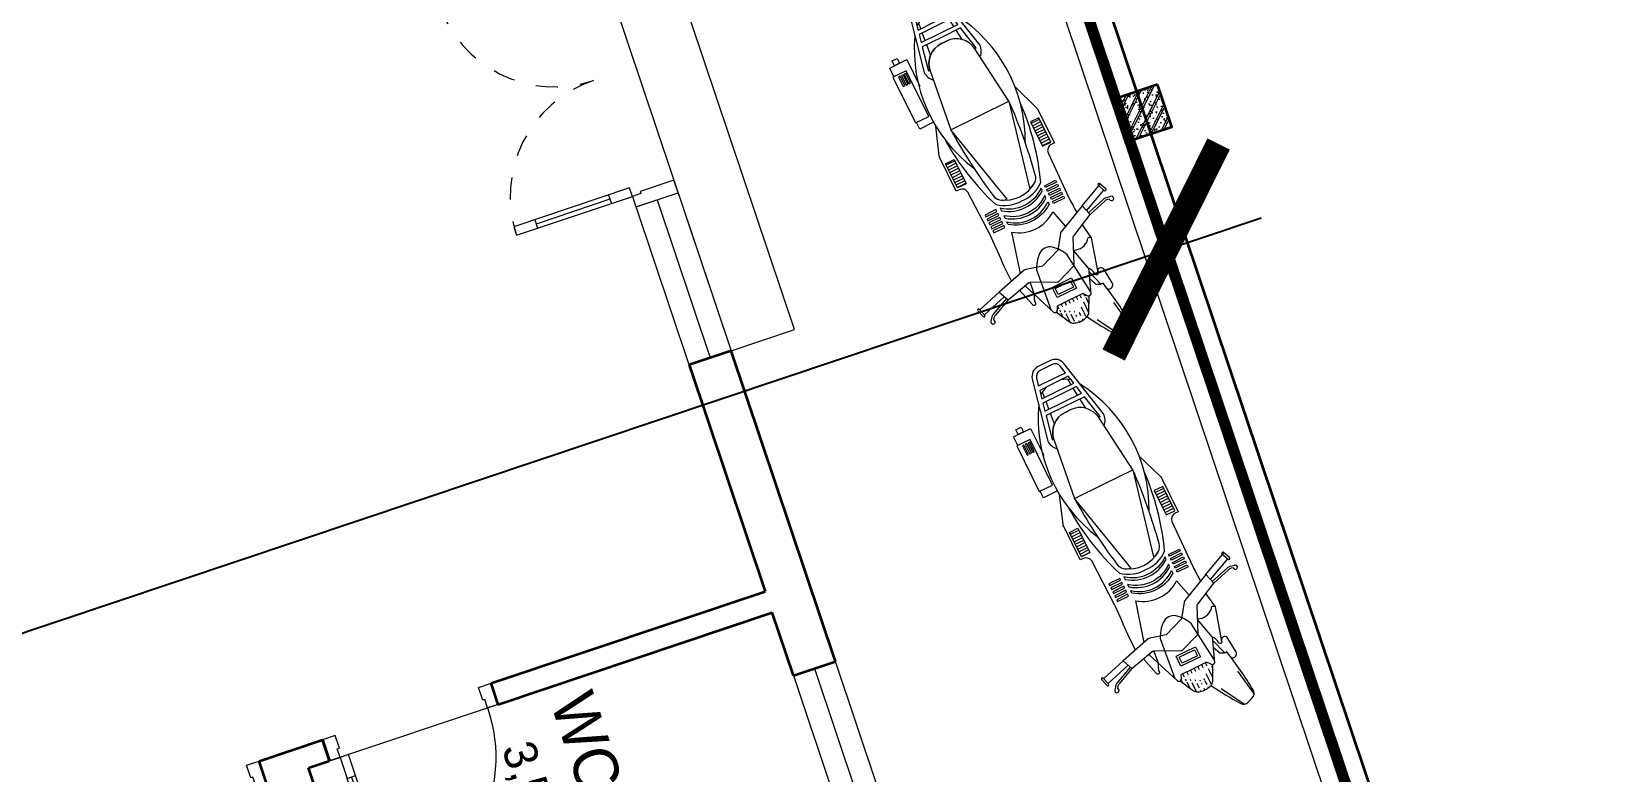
# Model space of a CAD drawing. Header units: metres. Extents: x 568336 to 569219, y 2065964 to 2066430.
# Drawn here: x 568500.67 to 568507.7, y 2066183.18 to 2066186.52 of the extents above; entities that cross this region are included whole.
import ezdxf

# ---------------------------------------------------------------- set-up
doc = ezdxf.new("R2010")
doc.units = ezdxf.units.M
for name, pattern in [('$AUDIT_BAD_LTYPE2', [0]), ('CENTER', [2, 1.25, -0.25, 0.25, -0.25]), ('HIDDEN', [0.375, 0.25, -0.125])]:
    doc.linetypes.add(name, pattern=pattern)
doc.layers.get('0').update_dxf_attribs({"linetype": 'CONTINUOUS'})
doc.layers.get('DEFPOINTS').update_dxf_attribs({"linetype": 'CONTINUOUS'})
for name, color, linetype, lineweight in [('-CENTER', 143, 'CENTER', 13), ('-CONCRETE', 1, 'CONTINUOUS', 35), ('-DIM', 9, 'CONTINUOUS', 13), ('-DOOR', 137, 'CONTINUOUS', 9), ('-FURNITURE', 46, 'CONTINUOUS', 9), ('-HATCH', 8, 'CONTINUOUS', 5), ('-LINE1', 7, 'CONTINUOUS', 18), ('-STEEL1', 1, 'CONTINUOUS', 35), ('-TEXT', 7, 'CONTINUOUS', 15), ('-WALL', 4, 'CONTINUOUS', 35), ('TEXT25', 2, 'CONTINUOUS', 13)]:
    doc.layers.add(name, color=color, linetype=linetype, lineweight=lineweight)
doc.layers.add('-RANH GIOI LO DAT', color=12, linetype='CONTINUOUS')
doc.styles.add('KTHUOC', font='', dxfattribs={"width": 0.8})
doc.styles.add('T1', font='', dxfattribs={"height": 200})
doc.styles.add('vnavanth', font='', dxfattribs={"width": 0.8})
doc.styles.get('KTHUOC').set_extended_font_data('.VnArial NarrowH')
doc.styles.get('T1').set_extended_font_data('VNgeometric Light')
doc.styles.get('vnavanth').set_extended_font_data('.VnAvantH')
doc.dimstyles.new('tien', dxfattribs={"dimscale": 0, "dimtxt": 1.5, "dimasz": 0.75, "dimexe": 0.45, "dimexo": 0, "dimgap": 0.25, "dimtad": 1, "dimzin": 1, "dimtxsty": 'KTHUOC', "dimblk1": 'ARCHTICK', "dimblk2": 'ARCHTICK', "dimsah": 1, "dimcen": 1, "dimdle": 0.45, "dimclrd": 37, "dimclre": 37, "dimclrt": 7, "dimaunit": 1, "dimadec": 0, "dimazin": 0, "dimtfac": 1, "dimtix": 1, "dimtofl": 0, "dimtmove": 2, "dimatfit": 3, "dimldrblk": 'ARCHTICK', "dimfxl": 1, "dimtfill": 1, "dimtolj": 1, "dimtzin": 1, "dimarcsym": 0})

# ---------------------------------------------------------------- blocks, each defined once
blk = doc.blocks.new('*U18')
at = {"linetype": '$AUDIT_BAD_LTYPE2'}
for p, q in [((70, 100), (69.99999999999999, 599.9999999999982)), ((89.99999999999999, 599.9999999999982), (90, 100))]:
    blk.add_line(p, q, dxfattribs=at)
for points in [[(49.99999999999999, 599.9999999999982), (89.99999999999999, 599.9999999999982), (89.99999999999999, 699.9999999999982), (49.99999999999999, 699.9999999999982), (49.99999999999999, 599.9999999999982)], [(49.99999999999999, 602.9059272893337), (50, 100)], [(50, 100), (90, 100), (90, 0), (50, 0), (50, 100)]]:
    blk.add_lwpolyline(points)
for points in [[(118.2698876160139, 494.5156181119073), (118.2698876160139, 664.1349438079906), (89.99999999999999, 664.1349438079906), (89.99999999999999, 635.8650561920058), (112.6159100928053, 635.8650561920058), (112.6159100928053, 494.5156181119073)], [(0, 0), (50, 0), (50, -40), (60, -40), (60, -100.0001724930698), (0, -100.0001724930698)], [(799.9999999999982, 7.105427357601134e-15), (749.9999999999982, 7.105427357601134e-15), (749.9999999999982, -40), (739.9999999999982, -40), (739.9999999999982, -100.0001724930698), (799.9999999999982, -100.0001724930698)]]:
    blk.add_lwpolyline(points, close=True)
at = {"linetype": '$AUDIT_BAD_LTYPE2', "ltscale": 0.3}
blk.add_arc((50, 0), 699.9999999999982, 0, 90, dxfattribs=at)
blk = doc.blocks.new('*U45')
for p, q in [((-1110.000000000007, 450.0000000000036), (-1150.000000000007, 450.0000000000036)), ((-1130.000000000007, 100), (-1130.000000000007, 450.0000000000036)), ((-89.99999999999997, 450.0000000000036), (-49.99999999999996, 450.0000000000036)), ((-70, 100), (-69.99999999999997, 450.0000000000036)), ((-1110.000000000007, 100), (-1150.000000000007, 100)), ((-90, 100), (-50, 100))]:
    blk.add_line(p, q)
for points in [[(-1150.000000000007, 0), (-1110.000000000007, 0), (-1110.000000000007, 550.0000000000036), (-1150.000000000007, 550.0000000000036)], [(-50, 0), (-90, 0), (-89.99999999999997, 550.0000000000036), (-49.99999999999996, 550.0000000000036)], [(-1200.000000000007, -200.0526511982753), (-1140.000000000007, -200.0526511982753), (-1140.000000000007, -40), (-1150.000000000007, -40), (-1150.000000000007, 0), (-1200.000000000007, 0)], [(0, -200.0526511982753), (-60, -200.0526511982753), (-60, -40), (-50, -40), (-50, 0), (0, 0)]]:
    blk.add_lwpolyline(points, close=True)
at = {"linetype": 'HIDDEN', "ltscale": 0.1}
for centre, radius, start, end in [((-1150.000000000894, -9.604186855958593e-10), 550.0000000010929, 7.0167092985349e-15, 89.99996073224847), ((-49.99999999985441, -2.328580127074637e-10), 550.0000000003703, 90.00003926775153, 180)]:
    blk.add_arc(centre, radius, start, end, dxfattribs=at)
blk = doc.blocks.new('A$C49AC32B8')
h = blk.add_hatch()
h.set_pattern_fill('ANSI31', color=256, scale=100, angle=404.9999999999999, style=0)
h.set_pattern_definition([(90, (1628.178583184657, -139081.3939594029), (-12.5, 1.419760918143566e-15), [])])
h.paths.add_polyline_path([(-545.4389741411724, -149.292006695312), (-545.4389741411724, -106.7108410141846), (-667.4265335844539, -106.7108410141846), (-667.4265335844539, -149.292006695312)])
h.paths.add_polyline_path([(-545.4389741411724, 276.2662267598025), (-545.4389741411724, 318.84739244093), (-667.4265335844539, 318.84739244093), (-667.4265335844539, 276.2662267598025)])
h = blk.add_hatch()
h.set_pattern_fill('ANSI31', color=256, scale=150, angle=315, style=0)
h.set_pattern_definition([(2.19715477805175e-15, (1485.970044401409, -142180.9177466815), (1.685552167365288e-15, 18.75), [])])
edge = h.paths.add_edge_path()
edge.add_arc((142.4224115581892, 0.6785372878184717), 10, 291.0633923268034, 432.0495413373955)
edge.add_arc((142.4224115582474, 168.8768484580614), 10, 287.9504586626045, 428.9366076731966)
edge.add_arc((203.6383034269384, 62.78106710705833), 30.00000000000001, 298.7341714601648, 336.6847551905135)
edge.add_arc((203.6383034269384, 106.7743186388507), 30.00000000000001, 383.3152448094864, 421.2658285398352)
edge.add_line((152.140649993642, 3.03562059394244), (218.0606998045405, 36.47527909896962))
edge.add_line((152.1406499937002, 166.5197651519375), (218.0606998045405, 133.0801066469685))
edge.add_line((145.5043569476984, 10.19177083989416), (128.8174500554742, 17.6987576528154))
edge.add_line((128.8174500554742, 17.6987576528154), (128.8174500554742, 82.08632680154915))
edge.add_line((128.8174500554742, 146.4738959502829), (128.8174500554742, 82.08632680154915))
edge.add_line((145.5043569477566, 159.3636149059857), (128.8174500554742, 146.4738959502829))
edge.add_arc((152.5525625419978, 84.79817839308453), 85.62828520288406, 336.6847551905135, 359.9862926856208)
edge.add_arc((152.5525625419978, 84.75720735282448), 85.62828520288406, 360.0137073143792, 383.3152448094864)
for points in [[(-244.159068062756, 438.0154885223419, 0.9999999999999999), (-248.2430734565423, 447.1435167838754), (-248.2430734565423, 447.1435167838172), (-280.1911723719968, 432.8494979058269), (-280.191172372055, 432.8494979057687, 0.9999999999999999), (-276.1071669782104, 423.7214696442352)], [(-9.5493933444086, -301.3492301631959), (-41.6831618892902, -188.5098808552029), (6.508197082061088, -167.3083462980467), (6.50819708200288, -167.3083462980467), (-21.32710195719847, -52.13001471579264), (-21.32710195714026, -52.13001471590906, -0.2138118228335009), (-21.1106249995355, -43.95429530206093), (-21.1106249994773, -43.95429530194451), (32.24943819522741, 67.1463459651095), (32.24943819522741, 67.14634596525502, 0.2018820073483003), (32.63213920601993, 74.89595198751704), (32.63213920601993, 74.89595198757524), (0.3335099903924856, 163.635706436773), (0.3335099904506933, 163.6357064366857, 0.2018820073578288), (-4.941006723529426, 169.3262535986833), (-4.941006723471219, 169.3262535986541), (-117.2313022529415, 220.1350949946027), (-117.2313022528833, 220.1350949945445, -0.2138118228338068), (-122.6523843629111, 226.2589107138156), (-122.6523843629693, 226.2589107138447), (-175.3645126568445, 332.3828169244916), (-175.3645126568445, 332.3828169244916), (-225.9093191228749, 317.6473262168984), (-277.909165306628, 433.8704992542444)], [(-184.9648569262645, 329.5839975469389), (-210.7405260885425, 417.99816950694), (-210.7405260886007, 417.998169507202, -0.1192456420777983), (-211.3935427420947, 432.0919050858174), (-211.3935427420365, 432.0919050861376), (-207.3890161612944, 452.7946925294927)], [(-199.4700898697774, 441.0775953799712, 2.50980799952919), (-207.4947705015366, 452.2479588310925)], [(-199.4700898698356, 441.0775953800003), (-201.1160760876664, 432.5680994097311), (-201.1160760876664, 432.5680994094109, 0.1192456420777983), (-200.4630594342307, 418.4743638307955), (-200.4630594341725, 418.4743638305335), (-175.3645126568445, 332.3828169245207)], [(-593.7887365464412, 213.8443021384992, 0.2596598202058564), (-1245.081638271717, 188.6918557643476, 0.2596598202058564)], [(-839.1161323166743, 283.8315398601808), (-712.0490552992269, 328.9422595075557), (-712.0490552989941, 328.942259507643, -0.0854912519851607), (-702.0123332152434, 330.6709983080909), (-535.1100028215733, 330.6709983080909), (-535.1100028215733, 315.4303194140484), (-535.1100028215733, 315.4303194140484, 0.3895943333915547), (-507.6503770142735, 285.5380712724109), (-507.6503770143318, 285.5380712724109), (-284.794791265711, 280.8480463859269), (-284.7947912656527, 280.8480463859269, 0.03866847091787411), (-280.1616323773342, 280.8133793471025), (-280.1616323779745, 280.813379346986, 0.005074925713458879), (-209.8619974894391, 282.9773453654016)], [(-225.9093191228749, 317.6473262168984), (-162.9714295322483, 181.6710258228813), (-162.9714295321901, 181.6710258228231, 0.2138118228338068), (-157.5503474221041, 175.5472101035521), (-157.5503474222205, 175.5472101035812), (-95.35288718822994, 131.7055302272311), (-61.19221527737682, 37.84985551873615), (-80.65734545330633, -35.71457651995661), (-80.65734545336454, -35.71457652010213, 0.2138118228335009), (-80.8738224109693, -43.89029593395026), (-80.8738224110275, -43.89029593380474), (-41.6831618892902, -188.5098808552029)], [(-149.0084485098778, 279.3208638191682), (-78.08440959695145, 290.7099822685814), (73.50306051949156, 248.6645865442515, -1.090750680407592), (73.50306051949156, 233.6645865442515, 0.1743998105966915), (37.90123791768565, 219.8475148995749), (146.0164180370339, 178.2086820094373), (146.0164180370339, 178.2086820094373, -0.7066395085949505), (145.5043569477566, 159.3636149060148)], [(-64.00588333574706, 196.0517861466033, 0.3300081448799674), (-78.08440959636937, 272.1447489533275), (-78.08440959695145, 272.1447489538805, -0.7520152032123842), (-78.08440959695145, 290.7099822686105)], [(159.8681022348756, 254.8789591541681, 0.6717681288467189), (145.1963268186955, 286.0945252760248), (145.1963268186955, 286.0945252760539), (69.65256078893435, 278.6991427001885), (69.65256078910897, 278.6991427002176, 0.7345421810748096), (70.7772663308715, 249.8378046483958)], [(-1029.577840318467, 202.1950865371145, 0.2183083330708893), (-1078.936857682973, 224.1723392448439), (-1078.936857682973, 224.1723392448439), (-1359.84450721895, 164.1840616499067), (-1359.844507219183, 164.1840616498775, 0.3538507973820654), (-1399.402375822741, 115.2865986083161), (-1399.402375822741, 84.7776928729545), (-1399.402375822741, 54.26878713759288, 0.3538507973820654), (-1359.844507219183, 5.371324096031458), (-1359.844507218892, 5.37132409597325), (-1078.936857682973, -54.61695349893489), (-1078.936857682973, -54.61695349893489, 0.2183083330708886), (-1029.577840318467, -32.63970079120554)], [(-402.7283814856492, 141.0837093855771, 0.3656845949585406), (-444.3441294179938, 190.3757403567834, 0.03571140310171705), (-794.4215751944284, 230.8127666064356), (-1072.863570921909, 196.9273672645322)], [(-765.275329157681, -103.7192062937429, 0.08051368885980273), (-402.7283814896073, -28.09464289808602), (-402.7283814852417, -28.09464289593234, 0.2011014502545712), (-366.2084507265536, 84.77769287321644), (-366.2084507265536, 84.77769287269257, 0.2011014502545712), (-402.7283814852417, 197.6500286418413), (-402.7283814896073, 197.650028643995, 0.08051368885980273), (-765.275329157681, 273.2745920396519)], [(231.595225021505, 117.688358789379, 0.02427356090685839), (362.0954215740494, 200.5508618512067), (362.0954215572856, 200.5508618393324, 0.338505915077381), (372.9953940612904, 235.327339032443), (372.9953940612904, 235.3273390324139), (372.9953940612904, 235.327339032443), (364.1901978115493, 259.519416902458), (364.1901978116657, 259.5194169021961, 0.3385059150852406), (333.4864457959484, 279.1533767361361), (333.4864457957156, 279.153376736107, 0.03261255327653435), (128.1956704928598, 248.322794345946), (128.1956704932672, 248.3227943460333), (126.992315634765, 238.3752921921368), (52.51120247578365, 214.2207206594576)], [(-1280.337645180087, 160.711920374375, 0.1128449918186311), (-1300.029146350076, 120.7273152418893)], [(-1074.585206339281, 204.6506825882061), (-1072.863570921909, 196.9273672645613), (-1072.863570921618, 196.9273672645613, 0.3791726374951046), (-1160.783054605388, 97.65974351174009)], [(-414.5235872621124, -3.783458088862972, 0.3158788919891962), (-414.5235872621124, 173.3388438348302)], [(-74.82972412576783, -66.19395128435644), (-259.4347668316041, -17.68836589147759), (-259.4347668309638, -17.68836589069178, 0.3366814697980669), (-259.4347668309638, 187.2437516366008), (-259.4347668316041, 187.2437516373575), (-175.7307194271416, 209.2372668718563)], [(136.7749210996262, 181.7678967857901), (-58.42561328233569, 160.4536910950665), (-58.42561328152078, 160.4536910954157, 0.1148743773105328), (-118.0558324951271, 115.6357831898604), (-118.0558324946032, 115.6357831904716, 0.3636282567077921), (-118.0558324946032, 51.40330409635135), (-118.0558324950689, 51.40330409687522, 0.1174189023891587), (-56.91118434796226, 5.925817995313992)], [(152.140649993642, 3.03562059394244), (218.0606998045405, 36.47527909896962), (218.0606998043659, 36.47527909888231, 0.1671209598217696), (231.1885365830094, 50.90737126102249), (231.1885366118804, 50.90737124923544, 0.1020239280746679), (238.1808452944097, 84.77769287347837), (238.1808452944097, 84.77769287240153, 0.1020239280746679), (231.1885366118804, 118.6480144966736), (231.1885365830094, 118.6480144848574, 0.1671209598217697), (218.0606998043659, 133.0801066470267), (218.0606998045405, 133.0801066469685), (152.1406499937002, 166.5197651519375)], [(-1072.863570921618, -27.37198151865232, -0.3791726374951045), (-1160.783054605388, 71.89564223416892, 0.3791726374951045), (-1072.863570921618, -27.37198151865232), (-1072.863570921909, -27.37198151865232), (-1074.585206339281, -35.0952968422971)], [(-1300.029146350076, 48.8280705039906, 0.1128449918186311), (-1280.337645180087, 8.843465371533966)], [(-1072.863570921909, -27.37198151862322), (-794.4215751944284, -61.25738086052661), (-794.4215751947195, -61.25738086055571, 0.03571140310171787), (-444.3441294179938, -20.82035461087435), (-444.3441294187505, -20.82035461101987, 0.3656845949585406), (-402.7283814856492, 28.47167636033191)], [(-16.69012869455037, -71.31712110301669), (146.0164180369757, -8.653296263557422), (146.0164180369757, -8.653296263557422, 0.7066395085950298), (145.5043569477566, 10.19177083986506)], [(-1245.081638271658, -19.13647001846766, 0.2596598202058599), (-593.7887365464412, -44.28891639259018)], [(37.90123791774386, -50.29212915366588, 0.1743998105964548), (73.50306051949156, -64.1092007983425), (73.50306051949156, -64.1092007983425, -1.090750680407592), (73.50306051949156, -79.1092007983425), (73.50306051949156, -79.1092007983425), (-9.259304346662248, -102.0647681629234)], [(-61.17117457676795, -116.5961068007928), (-135.9304356086359, -117.2406186906919), (-135.9304356063658, -117.2406186908374, 0.01041692167366446), (-280.1616323779745, -111.2579936011061), (-280.1616323773342, -111.2579936011934, 0.03866847091787422), (-284.7947912656527, -111.2926606400179), (-284.794791265711, -111.2926606400179), (-507.6503770143318, -115.9826855265019), (-507.6503770142735, -115.9826855265019, 0.3895943333915547), (-535.1100028215733, -145.8749336681394), (-535.1100028215733, -145.8749336681394), (-535.1100028215733, -161.1156125621819), (-702.0123332152434, -161.1156125621819, -0.0854912519851608), (-712.0490552989941, -159.386873761734), (-712.0490552992269, -159.3868737616467), (-839.1161323166743, -114.2761541142718)], [(-2.645139715255937, -171.3353086117022), (34.44108641191269, -255.6327745035414), (34.44108641173807, -255.632774503134, 0.1192456420859139), (43.00012523776968, -266.8489533404827), (43.00012523776968, -266.8489533405409), (59.37526582679129, -280.1341485498015)], [(6.508197082061088, -167.3083462980467), (42.62017444285448, -249.3913322945773), (42.62017444267985, -249.3913322941698, 0.1192456420859139), (51.17921326865326, -260.6075111315185), (51.17921326871146, -260.6075111315768), (57.90991043866961, -266.0681436868217)], [(58.94281965497066, -279.7833038178687, 2.509807999542432), (57.90991043866961, -266.0681436867926)], [(-11.95379919224069, -302.0339436207323, 0.9999999999999999), (-9.21494536238606, -311.6515670121189), (-9.21494536238606, -311.6515670121189), (24.44673650743789, -302.0655786075986), (24.4467365074961, -302.0655786075986, 0.9999999999999999), (21.70788267764146, -292.447955216212)]]:
    blk.add_lwpolyline(points, format="xyb")
for points in [[(-276.1071669782687, 423.7214696442643), (-244.159068062756, 438.0154885222837)], [(-196.8357528106717, 326.1232369223544), (-246.441075128183, 436.9944871738953)], [(-402.7283814856492, 28.47167636033191), (-794.4215751944284, -61.25738086052661), (-794.4215751944284, -61.25738086052661), (-794.4215751944284, 84.7776928729545), (-794.4215751944284, 230.8127666064356), (-794.4215751944284, 230.8127666064356), (-402.7283814856492, 141.0837093855771)], [(37.90123791768565, 219.8475148995458), (-61.08615448823548, 194.7306742966284)], [(81.54344864320592, 203.0394152659392), (117.9918543671083, 217.4488701617338), (126.992315634765, 238.3752921921368)], [(227.0600909732457, 252.5364712025439), (352.1614275738539, 274.5330976555524)], [(263.4590867581137, 152.5310521924221), (373.4314294268552, 216.0942478524921)], [(-1261.95474663921, 150.8000162802455), (-1289.092979644978, 148.0599104591929)], [(-1205.695137299335, 156.4804628667298), (-1241.95474663921, 152.8193856477556)], [(-1074.760005124524, 204.6133540281844), (-1185.695137299335, 180.922979220235), (-1185.695137299335, 84.7776928729545), (-1185.695137299335, -11.36759347432599), (-1074.760005124524, -35.0579682822754)], [(-1136.037692900194, 163.51366833875), (-1185.695137299335, 158.499832234269)], [(145.5043569477566, 159.3636149059857), (128.8174500554742, 146.4738959502829), (128.8174500554742, 82.08632680154915), (128.8174500554742, 17.6987576528154), (145.5043569476984, 10.19177083989416)], [(-1261.95474663921, 18.75536946566353), (-1289.092979644978, 21.4954752867161)], [(-1205.695137299335, 13.07492287917921), (-1241.95474663921, 16.73600009815345)], [(-1136.037692900194, 6.041717407159013), (-1185.695137299335, 11.05555351164003)], [(-58.42561328233569, 6.379570338012854), (131.2681746335875, -14.33334638989254)], [(37.90123791768565, -50.29212915363678), (-21.1106249994773, -43.95429530194451)], [(-1121.193398937321, -185.0864796404094), (-1164.502061909909, -185.0864796404094), (-1164.502061909909, -99.16178400161516), (-1030.890493620216, -99.16178400161516)], [(-858.5580480475619, -115.6734909612751), (-858.5580480475619, -185.0864796404094), (-892.0294821686985, -185.0864796404094)], [(-13.96330759194097, -176.3146769566119), (19.30347682975116, -293.1326686736611)], [(-11.95379919224069, -302.0339436207614), (21.70788267758326, -292.4479552161829)]]:
    blk.add_lwpolyline(points)
for points in [[(-667.4265335844539, 318.84739244093), (-667.4265335844539, 276.2662267598025), (-545.4389741411724, 276.2662267598025), (-545.4389741411724, 318.84739244093)], [(-381.7948602306715, 206.9338385699193), (-381.7948602306715, 261.7011481823101), (-372.9670849182003, 261.7011481823101), (-372.9670849182003, 206.9338385699193)], [(-361.7948602306715, 206.9338385699193), (-361.7948602306715, 261.7011481823101), (-352.9670849182003, 261.7011481823101), (-352.9670849182003, 206.9338385699193)], [(-341.7948602306715, 206.9338385699193), (-341.7948602306715, 261.7011481823101), (-332.9670849182003, 261.7011481823101), (-332.9670849182003, 206.9338385699193)], [(-321.7948602306715, 206.9338385699193), (-321.7948602306715, 261.7011481823101), (-312.9670849182003, 261.7011481823101), (-312.9670849182003, 206.9338385699193)], [(-301.7948602306715, 206.9338385699193), (-301.7948602306715, 261.7011481823101), (-292.9670849182003, 261.7011481823101), (-292.9670849182003, 206.9338385699193)], [(-1261.95474663921, 164.6376177432066), (-1300.029146350251, 156.5067688222443), (-1300.029146350251, 84.7776928729545), (-1300.029146350251, 13.04861692366467), (-1300.029146350251, 13.04861692366467), (-1261.95474663921, 4.91776800270236), (-1261.95474663921, 84.7776928729545)], [(-1241.95474663921, 168.9086497135977), (-1241.95474663921, 84.7776928729545), (-1241.95474663921, 0.6467360323113098), (-1241.95474663921, 0.646736032282206), (-1205.695137299335, -7.096561503934936), (-1205.695137299335, -7.096561503934936), (-1205.695137299335, 84.7776928729545), (-1205.695137299335, 176.6519472498439), (-1205.695137299335, 176.6519472498439)], [(-1160.783054605388, 84.7776928729254), (-1160.783054605388, 97.65974351174009)], [(-1160.783054605388, 84.77769287298361), (-1160.783054605388, 71.89564223416892)], [(94.89089080263511, 131.9951299828645), (94.89089080263511, 34.83813145021486), (44.47260841165553, 34.83813145021486), (44.47260841165553, 131.9951299828645)], [(84.89089080263511, 121.9951299828645), (84.89089080263511, 44.83813145027307), (54.47260841165553, 44.83813145021486), (54.47260841165553, 121.9951299828354)], [(-381.7948602306715, -37.37845282401031), (-381.7948602306715, -92.14576243640113), (-372.9670849182003, -92.14576243640113), (-372.9670849182003, -37.37845282401031)], [(-361.7948602306715, -37.37845282401031), (-361.7948602306715, -92.14576243640113), (-352.9670849182003, -92.14576243640113), (-352.9670849182003, -37.37845282401031)], [(-341.7948602306715, -37.37845282401031), (-341.7948602306715, -92.14576243640113), (-332.9670849182003, -92.14576243640113), (-332.9670849182003, -37.37845282401031)], [(-321.7948602306715, -37.37845282401031), (-321.7948602306715, -92.14576243640113), (-312.9670849182003, -92.14576243640113), (-312.9670849182003, -37.37845282401031)], [(-301.7948602306715, -37.37845282401031), (-301.7948602306715, -92.14576243640113), (-292.9670849182003, -92.14576243640113), (-292.9670849182003, -37.37845282401031)], [(-1164.502061909909, -135.36604006989), (-1164.502061909909, -160.7762134565164), (-1188.362174022855, -160.7762134565164), (-1188.362174022855, -135.36604006989)], [(-892.0294821686985, -190.35885172505), (-892.0294821686985, -123.4704870539026), (-1121.193398937321, -123.4704870539026), (-1121.193398937321, -190.35885172505)], [(-1110.542459351738, -130.475840632851), (-1110.542459351738, -138.1656926211035), (-1063.159178563248, -138.1656926211035), (-1063.159178563248, -130.475840632851)], [(-667.4265335844539, -149.292006695021), (-667.4265335844539, -106.7108410138935), (-545.4389741411724, -106.7108410138935), (-545.4389741411724, -149.292006695021)], [(-1110.542459351738, -144.5738275319636), (-1110.542459351738, -152.2636795202161), (-1063.159178563248, -152.2636795202161), (-1063.159178563248, -144.5738275319636)], [(-1110.542459351738, -159.3126166602779), (-1110.542459351738, -167.0024686485303), (-1063.159178563248, -167.0024686485303), (-1063.159178563248, -159.3126166602779)]]:
    blk.add_lwpolyline(points, close=True)
for points in [[(-1379.402375822741, 115.2865986083161), (-1379.402375822741, 84.7776928729545), (-1379.402375822741, 54.26878713759288), (-1379.402375822741, 54.26878713759288, 0.3538507973820654), (-1355.667654660618, 24.93030931266185), (-1355.667654660443, 24.93030931263274), (-1320.029146350251, 17.31964889405572), (-1320.029146350251, 17.31964889408482), (-1320.029146350251, 84.7776928729545), (-1320.029146350251, 152.2357368518242), (-1320.029146350251, 152.2357368518533), (-1355.667654660501, 144.6250764332472), (-1355.667654660618, 144.6250764332472, 0.3538507973820654)], [(-366.497982140776, 187.2437516373866), (-379.290811436862, 187.2437516373866), (-379.2908114365709, 187.2437516370082, -0.3639376103180927), (-379.2908114365709, -17.68836589112834), (-379.290811436862, -17.68836589147759), (-366.497982140776, -17.68836589147759), (-366.4979821401939, -17.68836589069178, 0.3366814697980669)], [(-328.9318847626273, 187.2437516373866), (-341.7247140586551, 187.2437516373866), (-341.724714058364, 187.2437516370082, -0.3639376103180927), (-341.724714058364, -17.68836589112834), (-341.7247140587133, -17.68836589147759), (-328.9318847626273, -17.68836589147759), (-328.9318847620452, -17.68836589069178, 0.3366814697980669)], [(-310.7327410916623, 187.2437516373866), (-297.9399117956345, 187.2437516373866), (-297.9399117949943, 187.2437516366008, -0.3366814697980669), (-297.9399117949943, -17.68836589069178), (-297.9399117956345, -17.68836589147759), (-310.7327410916623, -17.68836589147759), (-310.7327410913713, -17.68836589112834, 0.3639376103180927)]]:
    blk.add_lwpolyline(points, format="xyb", close=True)
blk = doc.blocks.new('M25-T1')
at = {"layer": '-DOOR'}
blk.add_line((198359.3958730415, -551698.6860325102), (201109.3958736483, -551698.7562342571), dxfattribs=at)
for points in [[(200359.3958730416, -551698.7386838204), (201109.3958736481, -551698.7386838204), (201109.3958736481, -551898.686032487), (200359.3958730416, -551898.686032487)], [(203184.4341363685, -551698.721133437), (202584.4341363685, -551698.721133437), (202584.4341363685, -551898.721133437), (203184.4341363685, -551898.721133437)]]:
    blk.add_lwpolyline(points, close=True, dxfattribs=at)
for points in [[(200359.3958730416, -551798.7123581538), (201109.3958736482, -551798.7123581545)], [(202584.4341363685, -551798.7211334379), (203184.4341363685, -551798.7211334379)]]:
    blk.add_lwpolyline(points, dxfattribs=at)
at = {"layer": '-HATCH'}
blk.add_line((202284.357695967, -553198.7211334168), (202284.3576959806, -553998.7211334168), dxfattribs=at)
at = {"layer": '-LINE1'}
for points in [[(203884.4341364033, -549798.7211334379), (198984.4341364033, -549798.7211334379)], [(201109.3958736483, -551698.7562342571), (201109.3958736483, -551398.7562342571), (198359.3958730415, -551398.7562342571), (198359.3958730415, -551698.6158307971)]]:
    blk.add_lwpolyline(points, dxfattribs=at)
at = {"layer": '-RANH GIOI LO DAT', "linetype": 'HIDDEN', "ltscale": 10, "const_width": 50}
blk.add_lwpolyline([(193084.434136099, -549698.7211334379), (193084.434136312, -563172.8749439514), (198078.8676139492, -568408.7440414876), (204084.4341360729, -568692.3653098342), (204084.4341364033, -549698.7211334379)], close=True, dxfattribs=at)
at = {"layer": '-WALL'}
for p, q in [((202584.4341363685, -551698.7211334389), (201109.3958736483, -551698.789281025)), ((201109.3958736483, -551698.756234151), (201109.3958736483, -551898.7562341514)), ((201109.3958736483, -551698.789281025), (201109.3958736481, -551898.7567123795)), ((202584.4341363685, -551898.721133437), (202584.4341363685, -551698.7211334389)), ((201109.3958736481, -551898.686032487), (202184.3576097204, -551898.721133437)), ((202184.3576097204, -553198.7211334165), (202184.3576097204, -551898.721133437)), ((202284.3576097204, -553198.7211334168), (202284.3576097204, -551898.721133437)), ((202584.4341363685, -551898.721133437), (202284.3576097204, -551898.721133437)), ((202284.3576097204, -553198.7211334168), (202184.3576097204, -553198.7211334165)), ((202284.3576097204, -553998.7211334168), (202184.3575234739, -553998.7211334174)), ((202184.3576097204, -554298.7211334123), (202184.3576097204, -553998.7211334174)), ((202184.3576097205, -553998.7211334174), (202284.3576097205, -553998.721133416)), ((202284.3576097204, -554098.7211334151), (202284.3576097204, -553998.721133416)), ((203884.4341363685, -554098.7211334244), (202284.3576097204, -554098.7211334151)), ((202284.3576097204, -554298.7211334133), (202184.3576097204, -554298.7211334123))]:
    blk.add_line(p, q, dxfattribs=at)
at = {"layer": '-DOOR'}
for name, p, rotation in [('*U45', (199159.3958730416, -551898.7562341451), 180), ('*U18', (202284.357695967, -554298.7211334133), 270)]:
    blk.add_blockref(name, p, dxfattribs=dict(at, rotation=rotation))
at = {"layer": '-DOOR', "xscale": -1, "rotation": 270}
blk.add_blockref('*U18', (202284.357695967, -553998.7211334168), dxfattribs=at)
at = {"layer": '-FURNITURE', "rotation": 7.654653261888347}
for p in [(201259.4514971929, -550279.6594283055), (203009.8236102531, -550279.6594283055)]:
    blk.add_blockref('A$C49AC32B8', p, dxfattribs=at)
at = {"layer": '-TEXT', "color": 2, "style": 'vnavanth'}
blk.add_text('wc1A', height=199.9591899200177, dxfattribs=at).set_placement((202348.1949790554, -552974.8041154081))
at = {"layer": 'TEXT25', "style": 'T1'}
blk.add_text('3,5M2', height=150, rotation=359.9999999899487, dxfattribs=at).set_placement((202477.0259597351, -553247.9120440943))
blk = doc.blocks.new('18x35')
at = {"layer": '-HATCH'}
h = blk.add_hatch(dxfattribs=at)
h.set_pattern_fill('CHAU-01', color=256, scale=10, angle=-1.272221872585407e-14, pattern_type=2)
h.set_pattern_definition([(49.99999999999999, (0, 0), (71.72601826007535, -6.275213498259527), [7.5, -82.5]), (355, (0, 0), (-13.87513336129999, 75.21921337000119), [6, -66]), (100.4514, (5.977167999997619, -0.5229339999999638), (57.85093817140217, 68.94395420609534), [6.374019000000001, -70.1142112]), (46.18419999999998, (0, 20), (106.7241048625644, -16.55190143290183), [11.25, -123.75]), (96.63559999999998, (8.89367449999554, 18.62066930000003), (93.46627055487036, 97.41178709004416), [9.561028799999994, -105.1713]), (351.1842, (0, 20), (93.46619451336275, 97.41186009253245), [9, -99]), (20.99999999999998, (10, 15), (59.69070521184616, -40.2618890665339), [7.5, -82.5]), (326.0000000000001, (10, 15), (24.33153319215819, 72.5150045046853), [6, -66]), (71.45139999999999, (14.97422329999972, 11.64483940000002), (84.022262858149, 32.25304967099522), [6.374019000000001, -70.1142112]), (37.49999999999998, (0, 0), (1.215985531729074, 33.28938538313115), [0, -65.19999999999999, 0, -67, 0, -66.25]), (7.499999999999987, (0, 0), (26.30695374421487, 39.44117118823602), [0, -38.2, 0, -63.7, 0, -25.25]), (327.5, (-22.30000000000291, 0), (53.3822436172409, -2.255487173437988), [0, -25, 0, -78, 0, -103.5]), (317.5, (-32.30000000000291, 0), (58.31861693423862, 10.01049823323176), [0, -32.5, 0, -51.8, 0, -73.5]), (44.99999999999999, (0, 0), (-30.05203820042826, 30.05203820042828), []), (44.99999999999999, (0, 12.25), (-30.05203820042826, 30.05203820042828), [])])
h.paths.add_polyline_path([(96508.03118051568, 47993.04977023201), (96508.03118051568, 47793.04977023201), (96708.03118051568, 47793.04977023201), (96708.03118051568, 47993.04977023201)])
at = {"layer": '-STEEL1'}
blk.add_lwpolyline([(96508.03118051568, 47793.04977023201), (96708.03118051568, 47793.04977023201), (96708.03118051568, 47993.04977023201), (96508.03118051568, 47993.04977023201)], close=True, dxfattribs=at)
blk = doc.blocks.new('M1-T1')
at = {"layer": '-CONCRETE', "color": 1, "linetype": 'HIDDEN', "ltscale": 10, "const_width": 50}
blk.add_lwpolyline([(191581.7177010371, 50951.98888872014), (197581.6939540912, 50951.98888872005), (197581.7429788466, 30952.01227472891), (191581.7667257926, 30952.01227472891)], close=True, dxfattribs=at)
at = {"layer": '-LINE1', "lineweight": 18}
blk.add_lwpolyline([(191581.7411493842, 50951.93153578669), (197581.7174024383, 50951.9315357866), (197581.7664271937, 30951.95492153367), (191581.7901741396, 30951.95492153367)], close=True, dxfattribs=at)
at = {"layer": '-WALL'}
blk.add_lwpolyline([(196731.8371712676, 48951.96545661415), (197581.8356525643, 48951.96545668071), (197581.8356528644, 34951.87148225863), (196897.2858771308, 34951.86915243657), (196897.2858771305, 35051.86915239949), (197481.4326741947, 35051.87148222604), (197481.4326738949, 48751.96545683069), (196731.8371712676, 48751.96545677615), (196731.8371712676, 48951.96545661415)], dxfattribs=at)
at = {"layer": '-STEEL1'}
blk.add_blockref('18x35', (100874.017838741, -9341.428998609485), dxfattribs=at)
blk = doc.blocks.new('_ArchTick')
at = {"color": 0, "linetype": 'ByBlock', "const_width": 0.15}
blk.add_lwpolyline([(-0.5, -0.5), (0.5, 0.5)], dxfattribs=at)
blk = doc.blocks.new('*D189')
at = {"color": 37, "lineweight": -2, "transparency": 16777216}
for p, q in [((568506.6615337711, 2066182.893539641), (568505.6322966429, 2066185.96060898)), ((568487.3422601119, 2066179.348236301), (568506.2020797114, 2066185.677153067)), ((568488.6549531533, 2066176.850950031), (568487.6257160251, 2066179.91801937))]:
    blk.add_line(p, q, dxfattribs=at)
at = {"layer": 'DEFPOINTS', "color": 0, "transparency": 16777216}
for p in [(568505.7754602205, 2066185.53398949), (568506.6615337711, 2066182.893539641), (568488.6549531533, 2066176.850950031)]:
    blk.add_point(p, dxfattribs=at)
at = {"color": 37, "lineweight": -2, "transparency": 16777216, "xscale": 0.75, "yscale": 0.75, "zscale": 0.75}
for p, rotation in [((568505.7754602205, 2066185.53398949), 18.5505547871444), ((568487.7688796028, 2066179.491399879), 198.5505547871444)]:
    blk.add_blockref('_ArchTick', p, dxfattribs=dict(at, rotation=rotation))
at = {"color": 7, "transparency": 16777216, "insert": (568496.4058517077, 2066183.604302537), "char_height": 1.5, "attachment_point": 5, "rotation": 18.550554787144403, "style": 'KTHUOC', "bg_fill": 3, "box_fill_scale": 1.1, "bg_fill_color": 256, "bg_fill_true_color": 13158600, "bg_fill_transparency": 0}
blk.add_mtext('\\A1;18,99 ', dxfattribs=at)

msp = doc.modelspace()

# ---------------------------------------------------------------- block references
at = {"layer": '-CENTER', "xscale": 0.001, "yscale": 0.001, "zscale": 0.001, "rotation": 288.5514997322405}
msp.add_blockref('M25-T1', (568962.8660885263, 2066551.264173231), dxfattribs=at)
at = {"layer": '-DIM', "xscale": 0.001, "yscale": 0.001, "zscale": 0.001, "rotation": 198.5504143414657}
msp.add_blockref('M1-T1', (568680.6310761891, 2066285.524537684), dxfattribs=at)

# ---------------------------------------------------------------- next in the draw order: dimensions: what is measured, and where the dimension line sits
dim = msp.add_aligned_dim(p1=(568488.6549531533, 2066176.85095003), p2=(568506.6615337711, 2066182.893539641), distance=2.7851573998355197, dimstyle='tien', override={"dimscale": 1, "dimpost": ' '})
dim.commit()
dim.dimension.update_dxf_attribs({"geometry": '*D189', "text_midpoint": (568496.4058517077, 2066183.604302537)})

doc.saveas('drawing.dxf')
